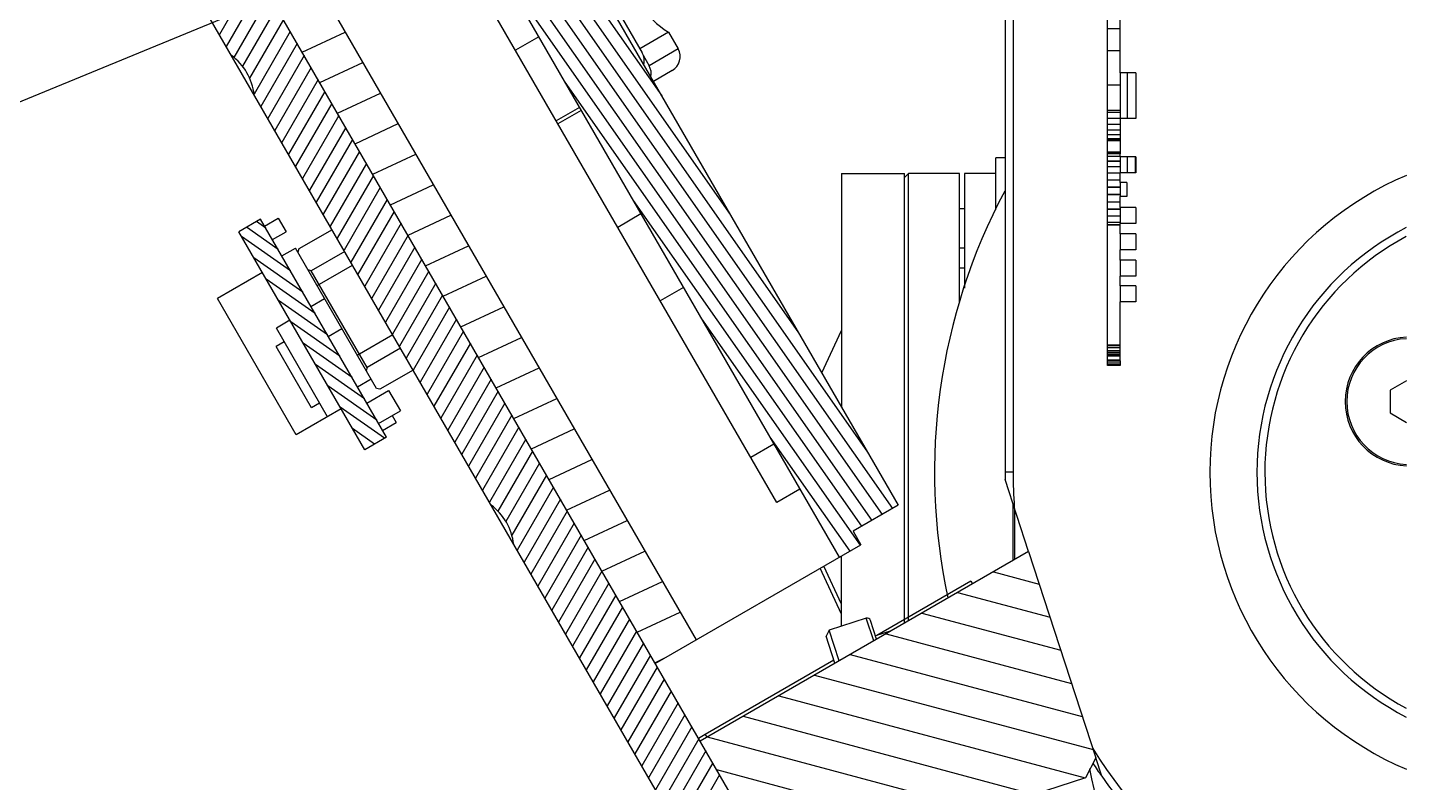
# Model space of a CAD drawing. Header units: millimetres. Extents: x 0 to 841, y 0 to 594.
# Drawn here: x 421.02 to 464.84, y 258.64 to 282.63 of the extents above; entities that cross this region are included whole.
import ezdxf

# ---------------------------------------------------------------- set-up
doc = ezdxf.new("R2010")
doc.units = ezdxf.units.MM
doc.header["$LTSCALE"] = 46.255
doc.layers.get('0').update_dxf_attribs({"linetype": 'CONTINUOUS'})
doc.layers.add('AXIS', color=7, linetype='CONTINUOUS')
doc.layers.add('NOTE', color=7, linetype='CONTINUOUS')
doc.styles.get("Standard").update_dxf_attribs({"font": 'txt', "width": 0.85})
doc.dimstyles.get("Standard").update_dxf_attribs({"dimtxt": 3.5, "dimasz": 3.5, "dimexe": 1.5, "dimexo": 1, "dimtad": 1, "dimtxsty": 'STANDARD', "dimblk": '_FILLED', "dimblk1": '_FILLED', "dimblk2": '_FILLED', "dimcen": 0.09, "dimadec": 0, "dimazin": 0, "dimtol": 1, "dimtp": 0.01, "dimtm": 0.01, "dimtfac": 1, "dimtofl": 0, "dimtmove": 0, "dimatfit": 3, "dimldrblk": '_FILLED', "dimfxl": 1, "dimtolj": 1, "dimarcsym": 0})

# ---------------------------------------------------------------- blocks, each defined once
blk = doc.blocks.new('_FILLED')
at = {"color": 0, "linetype": 'BYBLOCK'}
blk.add_solid([(0, 0), (-1, 0.214), (-1, -0.214)], dxfattribs=at)

msp = doc.modelspace()

# ---------------------------------------------------------------- linework, layer by layer
at = {"color": 7, "linetype": 'CONTINUOUS'}
for p, q in [((434.688, 291.701), (448.688, 267.453)), ((432.316, 290.909), (446.816, 265.795)), ((444.896, 255.621), (425.572, 289.091)), ((442.363, 256.007), (423.84, 288.091)), ((427.77, 288.284), (442.27, 263.17)), ((444.83, 267.535), (432.83, 288.319)), ((452.345, 285.745), (452.345, 268.495)), ((438.556, 285.289), (440.556, 281.825)), ((452.095, 285.495), (452.095, 268.495)), ((437.266, 282.336), (436.53, 281.911)), ((441.39, 282.48), (440.481, 281.955)), ((455.745, 282.595), (455.347, 282.595)), ((441.696, 281.95), (440.776, 281.418)), ((440.584, 281.751), (440.776, 281.418)), ((441.513, 281.267), (440.913, 280.92)), ((455.745, 281.196), (455.745, 279.744)), ((438.56, 280.095), (437.823, 279.67)), ((438.616, 279.997), (437.88, 279.572)), ((455.745, 279.932), (455.347, 279.932)), ((455.745, 279.056), (455.347, 279.056)), ((455.347, 279.051), (455.347, 279.056)), ((455.745, 279.051), (455.347, 279.051)), ((455.745, 279.044), (455.347, 279.044)), ((455.347, 279.044), (455.347, 279.04)), ((455.745, 279.04), (455.347, 279.04)), ((455.745, 279.056), (455.745, 279.051)), ((455.745, 279.04), (455.745, 279.044)), ((452.095, 278.495), (451.795, 278.495)), ((451.795, 276.836), (451.795, 278.495)), ((455.745, 278.626), (455.347, 278.626)), ((455.347, 278.615), (455.347, 278.626)), ((455.745, 278.622), (455.347, 278.622)), ((455.745, 278.62), (455.347, 278.62)), ((455.745, 278.615), (455.347, 278.615)), ((455.745, 278.626), (455.745, 278.615)), ((455.745, 278.521), (455.745, 278.019)), ((448.895, 277.87), (449.02, 277.995)), ((450.645, 277.995), (449.02, 277.995)), ((449.02, 263.776), (449.02, 277.995)), ((450.645, 273.909), (450.645, 277.995)), ((455.745, 277.704), (455.745, 277.26)), ((428.43, 276.541), (427.737, 276.141)), ((432.43, 269.613), (428.43, 276.541)), ((428.555, 276.324), (428.988, 276.574)), ((428.988, 276.574), (429.238, 276.141)), ((440.516, 276.706), (439.78, 276.281)), ((450.795, 276.87), (450.645, 276.87)), ((455.745, 276.908), (455.745, 276.406)), ((431.737, 269.213), (427.737, 276.141)), ((428.805, 275.891), (429.238, 276.141)), ((430.701, 276.207), (429.64, 275.594)), ((455.745, 276.071), (455.745, 275.569)), ((429.105, 275.372), (429.538, 275.622)), ((432.113, 271.162), (429.538, 275.622)), ((429.64, 275.594), (429.613, 275.492)), ((431.101, 275.514), (430.04, 274.902)), ((450.795, 275.62), (450.645, 275.62)), ((455.745, 275.233), (455.745, 274.731)), ((428.487, 274.842), (427.058, 274.017)), ((430.04, 274.902), (429.938, 274.929)), ((431.815, 271.827), (430.04, 274.902)), ((430.225, 274.431), (431.351, 275.081)), ((450.645, 274.995), (450.795, 274.995)), ((441.866, 274.368), (441.13, 273.943)), ((455.745, 274.421), (455.745, 273.919)), ((429.558, 269.687), (427.058, 274.017)), ((430.03, 273.77), (430.463, 274.02)), ((429.362, 273.326), (428.929, 273.076)), ((430.554, 270.262), (428.929, 273.076)), ((430.58, 272.817), (431.013, 273.067)), ((429.179, 272.643), (428.919, 272.493)), ((431.5, 272.223), (432.626, 272.873)), ((446.261, 271.656), (446.895, 273.003)), ((430.044, 270.545), (428.919, 272.493)), ((432.876, 272.44), (431.815, 271.827)), ((431.815, 271.827), (431.788, 271.725)), ((433.276, 271.747), (432.215, 271.134)), ((455.745, 272.044), (455.347, 272.044)), ((455.347, 272.026), (455.347, 272.044)), ((455.745, 272.028), (455.347, 272.028)), ((455.745, 272.026), (455.347, 272.026)), ((455.745, 272.044), (455.745, 272.026)), ((431.505, 271.215), (431.938, 271.465)), ((464.845, 271.407), (464.323, 271.106)), ((431.805, 270.695), (432.497, 271.095)), ((432.215, 271.134), (432.113, 271.162)), ((432.497, 271.095), (432.872, 270.446)), ((464.323, 271.106), (464.323, 270.384)), ((430.987, 270.512), (429.558, 269.687)), ((430.304, 270.695), (430.044, 270.545)), ((432.18, 270.046), (432.872, 270.446)), ((432.305, 269.829), (432.738, 270.079)), ((432.613, 270.296), (432.738, 270.079)), ((464.323, 270.384), (464.845, 270.082)), ((432.43, 269.613), (431.737, 269.213)), ((444.741, 269.389), (444.005, 268.964)), ((452.345, 268.495), (452.095, 268.495)), ((452.838, 265.98), (452.096, 268.264)), ((445.566, 267.96), (444.83, 267.535)), ((448.688, 267.453), (447.259, 266.628)), ((452.345, 265.696), (452.345, 267.499)), ((452.395, 265.724), (452.395, 267.346)), ((447.259, 266.628), (447.509, 266.195)), ((440.971, 262.42), (447.509, 266.195)), ((452.838, 265.98), (442.396, 259.951)), ((452.838, 265.98), (454.97, 259.42)), ((446.895, 263.986), (446.209, 265.444)), ((446.895, 264.31), (446.329, 265.513)), ((451.006, 265.038), (451.056, 264.951)), ((447.678, 263.859), (446.497, 263.475)), ((447.913, 263.137), (447.678, 263.859)), ((446.497, 263.475), (446.4, 263.286)), ((446.813, 262.502), (446.497, 263.475)), ((448.008, 263.192), (447.814, 263.79)), ((448.474, 263.461), (447.974, 263.298)), ((446.68, 262.425), (446.4, 263.286)), ((442.562, 260.163), (442.346, 260.038)), ((442.562, 260.163), (442.612, 260.076)), ((454.97, 259.42), (454.649, 258.79)), ((455.159, 258.837), (454.97, 259.42)), ((454.649, 258.79), (444.896, 255.621))]:
    msp.add_line(p, q, dxfattribs=at)
at = {"color": 2, "linetype": 'CONTINUOUS'}
for p, q in [((432.758, 291.164), (445.526, 272.93)), ((433.704, 291.133), (441.179, 280.458)), ((432.428, 290.974), (447.699, 269.165)), ((433.375, 290.943), (443.353, 276.694)), ((433.749, 288.428), (448.508, 267.349)), ((428.273, 284.413), (427.118, 282.413)), ((435.922, 284.664), (448.179, 267.159)), ((428.493, 284.032), (427.338, 282.032)), ((428.713, 283.651), (427.576, 281.681)), ((428.933, 283.27), (427.854, 281.4)), ((429.153, 282.888), (428.077, 281.025)), ((429.373, 282.507), (428.221, 280.512)), ((429.752, 281.851), (431.116, 282.488)), ((429.593, 282.126), (428.438, 280.126)), ((429.813, 281.745), (428.658, 279.745)), ((430.033, 281.364), (428.878, 279.364)), ((430.312, 280.881), (431.676, 281.517)), ((430.253, 280.983), (429.098, 278.983)), ((430.473, 280.602), (429.318, 278.602)), ((430.872, 279.911), (432.237, 280.547)), ((438.095, 280.9), (447.85, 266.969)), ((430.693, 280.221), (429.538, 278.221)), ((430.913, 279.839), (429.758, 277.839)), ((431.133, 279.458), (429.978, 277.458)), ((431.432, 278.94), (432.797, 279.577)), ((431.353, 279.077), (430.199, 277.077)), ((431.573, 278.696), (430.419, 276.696)), ((431.793, 278.315), (430.639, 276.315)), ((431.992, 277.97), (433.357, 278.606)), ((432.013, 277.934), (430.859, 275.934)), ((432.233, 277.553), (431.079, 275.553)), ((432.553, 277), (433.917, 277.636)), ((432.453, 277.171), (431.299, 275.171)), ((440.268, 277.136), (447.521, 266.779)), ((432.674, 276.79), (431.519, 274.79)), ((433.113, 276.029), (434.478, 276.666)), ((428.985, 275.579), (427.981, 276.282)), ((428.593, 276.258), (428.297, 276.465)), ((432.894, 276.409), (431.739, 274.409)), ((429.376, 274.901), (427.826, 275.987)), ((433.114, 276.028), (431.959, 274.028)), ((433.334, 275.647), (432.179, 273.647)), ((433.673, 275.059), (435.038, 275.695)), ((429.768, 274.223), (428.217, 275.309)), ((433.554, 275.266), (432.399, 273.266)), ((433.774, 274.885), (432.619, 272.885)), ((430.16, 273.545), (428.609, 274.63)), ((433.994, 274.504), (432.839, 272.504)), ((434.233, 274.089), (435.598, 274.725)), ((430.551, 272.866), (429.001, 273.952)), ((434.214, 274.122), (433.059, 272.122)), ((434.434, 273.741), (433.279, 271.741)), ((434.794, 273.118), (436.158, 273.755)), ((430.943, 272.188), (429.392, 273.274)), ((434.654, 273.36), (433.499, 271.36)), ((442.441, 273.372), (447.479, 266.177)), ((431.334, 271.51), (429.784, 272.596)), ((434.874, 272.979), (433.719, 270.979)), ((435.094, 272.598), (433.939, 270.598)), ((435.354, 272.148), (436.718, 272.784)), ((435.314, 272.217), (434.159, 270.217)), ((431.726, 270.832), (430.175, 271.917)), ((435.534, 271.836), (434.379, 269.836)), ((435.914, 271.178), (437.279, 271.814)), ((435.754, 271.455), (434.599, 269.455)), ((432.118, 270.153), (430.567, 271.239)), ((435.974, 271.073), (434.82, 269.073)), ((436.474, 270.207), (437.839, 270.844)), ((432.365, 269.576), (430.958, 270.561)), ((436.194, 270.692), (435.04, 268.692)), ((436.414, 270.311), (435.26, 268.311)), ((432.049, 269.393), (431.35, 269.883)), ((436.634, 269.93), (435.48, 267.93)), ((436.854, 269.549), (435.7, 267.549)), ((437.034, 269.237), (438.399, 269.873)), ((444.615, 269.608), (447.15, 265.987)), ((437.074, 269.168), (435.972, 267.258)), ((437.294, 268.787), (436.225, 266.934)), ((437.595, 268.267), (438.959, 268.903)), ((437.515, 268.405), (436.412, 266.496)), ((437.735, 268.024), (436.58, 266.024)), ((438.155, 267.296), (439.52, 267.933)), ((437.955, 267.643), (436.8, 265.643)), ((438.175, 267.262), (437.02, 265.262)), ((438.395, 266.881), (437.24, 264.881)), ((438.715, 266.326), (440.08, 266.962)), ((438.615, 266.5), (437.46, 264.5)), ((438.835, 266.119), (437.68, 264.119)), ((439.055, 265.738), (437.9, 263.738)), ((439.275, 265.356), (440.64, 265.992)), ((446.788, 265.843), (446.82, 265.797)), ((439.275, 265.356), (438.12, 263.356)), ((451.716, 265.333), (453.176, 264.942)), ((439.495, 264.975), (438.34, 262.975)), ((439.836, 264.385), (441.2, 265.022)), ((451.006, 265.038), (448.016, 263.312)), ((439.715, 264.594), (438.56, 262.594)), ((450.58, 264.677), (453.517, 263.89)), ((439.935, 264.213), (438.78, 262.213)), ((440.155, 263.832), (439, 261.832)), ((440.396, 263.415), (441.76, 264.051)), ((449.444, 264.021), (453.859, 262.838)), ((440.375, 263.451), (439.22, 261.451)), ((440.595, 263.07), (439.44, 261.07)), ((448.307, 263.365), (454.201, 261.785)), ((440.815, 262.688), (439.661, 260.688)), ((440.956, 262.445), (441.259, 262.586)), ((446.649, 262.522), (442.562, 260.163)), ((447.171, 262.709), (454.543, 260.733)), ((441.035, 262.307), (439.881, 260.307)), ((441.255, 261.926), (440.101, 259.926)), ((446.035, 262.052), (454.885, 259.681)), ((441.475, 261.545), (440.321, 259.545)), ((444.898, 261.396), (454.638, 258.787)), ((441.695, 261.164), (440.541, 259.164)), ((441.915, 260.783), (440.761, 258.783)), ((442.135, 260.402), (440.981, 258.402)), ((443.762, 260.74), (453.018, 258.26)), ((442.356, 260.021), (441.201, 258.021)), ((442.626, 260.084), (451.397, 257.734)), ((442.576, 259.639), (441.421, 257.639)), ((442.796, 259.258), (441.641, 257.258)), ((442.919, 259.045), (449.777, 257.207)), ((443.016, 258.877), (441.861, 256.877))]:
    msp.add_line(p, q, dxfattribs=at)
at = {"color": 6, "linetype": 'CONTINUOUS'}
for p, q in [((455.347, 279.056), (455.347, 283.547)), ((455.745, 281.196), (455.745, 283.546)), ((455.745, 281.895), (455.347, 281.895)), ((456.245, 281.196), (455.745, 281.196)), ((455.97, 281.196), (455.97, 279.744)), ((456.245, 281.196), (456.245, 279.744)), ((455.745, 280.795), (455.347, 280.795)), ((455.745, 279.995), (455.347, 279.995)), ((455.745, 279.736), (455.347, 279.736)), ((456.245, 279.744), (455.745, 279.744)), ((455.745, 279.744), (455.745, 279.056)), ((455.745, 279.548), (455.347, 279.548)), ((455.745, 279.374), (455.347, 279.374)), ((455.745, 279.222), (455.347, 279.222)), ((455.745, 279.097), (455.347, 279.097)), ((455.347, 279.044), (455.347, 279.051)), ((455.347, 278.626), (455.347, 279.04)), ((455.745, 279.031), (455.347, 279.031)), ((455.745, 279.029), (455.347, 279.029)), ((455.745, 279.051), (455.745, 279.044)), ((455.745, 279.04), (455.745, 278.626)), ((455.745, 278.675), (455.347, 278.675)), ((455.745, 278.673), (455.347, 278.673)), ((455.347, 272.044), (455.347, 278.615)), ((455.745, 278.538), (455.347, 278.538)), ((455.745, 278.533), (455.347, 278.533)), ((455.745, 278.384), (455.347, 278.384)), ((455.745, 278.379), (455.347, 278.379)), ((455.745, 278.521), (455.745, 278.615)), ((456.245, 278.521), (455.745, 278.521)), ((455.97, 278.521), (455.97, 278.019)), ((456.22, 278.521), (456.22, 278.019)), ((456.245, 278.521), (456.245, 278.019)), ((455.745, 278.205), (455.347, 278.205)), ((455.745, 278.2), (455.347, 278.2)), ((455.745, 278.004), (455.347, 278.004)), ((455.745, 277.998), (455.347, 277.998)), ((456.245, 278.019), (455.745, 278.019)), ((455.745, 277.704), (455.745, 278.019)), ((455.745, 277.785), (455.347, 277.785)), ((455.745, 277.78), (455.347, 277.78)), ((455.745, 277.556), (455.347, 277.556)), ((455.745, 277.551), (455.347, 277.551)), ((455.961, 277.704), (455.745, 277.704)), ((455.961, 277.704), (455.961, 277.26)), ((455.745, 277.321), (455.347, 277.321)), ((455.745, 277.315), (455.347, 277.315)), ((455.745, 277.085), (455.347, 277.085)), ((455.745, 277.08), (455.347, 277.08)), ((455.961, 277.26), (455.745, 277.26)), ((455.745, 276.908), (455.745, 277.26)), ((455.745, 276.856), (455.347, 276.856)), ((455.745, 276.85), (455.347, 276.85)), ((455.745, 276.637), (455.347, 276.637)), ((455.745, 276.632), (455.347, 276.632)), ((456.245, 276.908), (455.745, 276.908)), ((456.245, 276.908), (456.245, 276.406)), ((455.745, 276.436), (455.347, 276.436)), ((455.745, 276.431), (455.347, 276.431)), ((455.745, 276.356), (455.347, 276.356)), ((455.745, 276.351), (455.347, 276.351)), ((456.245, 276.406), (455.745, 276.406)), ((455.745, 276.071), (455.745, 276.406)), ((456.245, 276.071), (455.745, 276.071)), ((456.245, 276.071), (456.245, 275.569)), ((456.245, 275.569), (455.745, 275.569)), ((455.745, 275.233), (455.745, 275.569)), ((456.245, 275.233), (455.745, 275.233)), ((456.245, 275.233), (456.245, 274.731)), ((456.245, 274.731), (455.745, 274.731)), ((455.745, 274.421), (455.745, 274.731)), ((456.245, 274.421), (455.745, 274.421)), ((456.245, 274.421), (456.245, 273.919)), ((456.245, 273.919), (455.745, 273.919)), ((455.745, 272.044), (455.745, 273.919)), ((455.745, 272.532), (455.347, 272.532)), ((455.745, 272.512), (455.347, 272.512)), ((455.745, 272.453), (455.347, 272.453)), ((455.745, 272.354), (455.347, 272.354)), ((455.745, 272.3), (455.347, 272.3)), ((455.745, 272.252), (455.347, 272.252)), ((455.745, 272.217), (455.347, 272.217)), ((455.745, 272.184), (455.347, 272.184)), ((455.745, 272.182), (455.347, 272.182)), ((455.745, 272.059), (455.347, 272.059)), ((455.745, 272.057), (455.347, 272.057)), ((455.347, 271.888), (455.347, 272.026)), ((455.745, 271.966), (455.347, 271.966)), ((455.745, 271.964), (455.347, 271.964)), ((455.745, 271.909), (455.347, 271.909)), ((455.745, 271.907), (455.347, 271.907)), ((455.745, 271.89), (455.347, 271.89)), ((455.745, 271.888), (455.347, 271.888)), ((455.745, 272.026), (455.745, 271.888))]:
    msp.add_line(p, q, dxfattribs=at)
at = {"color": 7, "linetype": 'CONTINUOUS'}
for centre, radius, start, end in [((442.701, 284.608), 2.5, 181.6424, 238.3576), ((440.123, 281.575), 0.5, 346.1937, 30), ((441.263, 281.7), 0.5, 300, 30), ((440.343, 281.168), 0.5, 347.8951, 30), ((468.845, 268.495), 19, 244.6949, 36.5094), ((468.845, 268.495), 10.25, 112.9697, 247.0303), ((468.845, 268.495), 19, 151.9433, 192.1277), ((468.845, 268.495), 8.75, 117.2658, 242.7266), ((468.845, 268.495), 8.5, 118.1432, 241.8775), ((464.948, 270.745), 2, 92.9557, 267.0443), ((468.845, 268.495), 16.75, 180, 180.7894), ((468.845, 268.495), 16.5, 180, 183.8588), ((447.712, 263.757), 0.107, 18, 108), ((468.845, 268.495), 16.5, 212.1412, 255.8588), ((465.299, 260.995), 10.704, 190.3794, 244.6949), ((468.845, 268.495), 16.75, 213.5061, 215.2073), ((468.845, 268.495), 16.75, 215.2106, 256.1521)]:
    msp.add_arc(centre, radius, start, end, dxfattribs=at)
for points in [[(427.993, 281.197), (427.871, 281.409), (427.696, 281.593), (427.504, 281.745)], [(428.223, 280.498), (428.188, 280.741), (428.116, 280.984), (427.993, 281.197)], [(436.243, 266.907), (436.121, 267.119), (435.946, 267.304), (435.754, 267.455)], [(436.473, 266.209), (436.438, 266.452), (436.366, 266.695), (436.243, 266.907)]]:
    msp.add_open_spline(points, degree=3, dxfattribs=at)
at = {"layer": 'AXIS', "color": 7, "linetype": 'CONTINUOUS'}
for p, q in [((441.39, 282.48), (441.696, 281.95)), ((446.895, 277.995), (448.895, 277.995)), ((446.895, 277.995), (446.895, 270.558)), ((448.895, 263.704), (448.895, 277.995)), ((451.795, 277.995), (450.795, 277.995)), ((450.795, 277.995), (450.795, 274.344)), ((450.645, 274.995), (450.795, 274.995)), ((446.895, 263.605), (446.895, 265.84))]:
    msp.add_line(p, q, dxfattribs=at)
msp.add_arc((464.948, 270.745), 2.05, 92.8807, 267.1097, dxfattribs=at)

# ---------------------------------------------------------------- leaders
at = {"layer": 'NOTE', "color": 2, "linetype": 'CONTINUOUS'}
msp.add_leader([(436.572, 286.772), (400.608, 271.96), (394.608, 271.96)], dimstyle='STANDARD', override={"dimtad": 0, "dimldrblk": 'DOT'}, dxfattribs=at)

doc.saveas('drawing.dxf')
